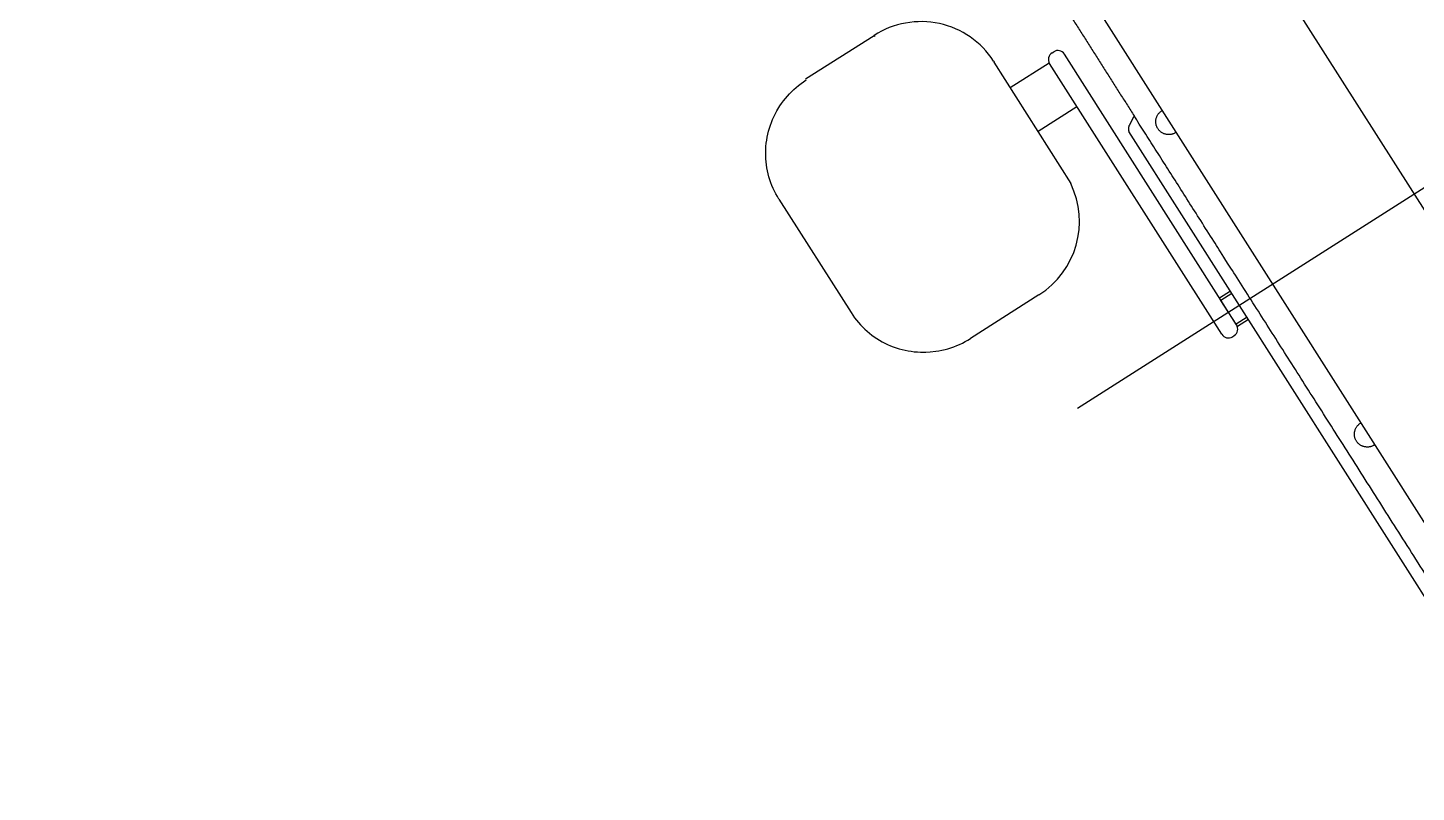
# Model space of a CAD drawing. Header units: millimetres. Extents: x 1145859089 to 1147511753, y -1047484727 to -1047247487.
# Drawn here: x 1146988300 to 1146988837, y -1047438348 to -1047438053 of the extents above; entities that cross this region are included whole.
import ezdxf
from ezdxf.xclip import XClip

# ---------------------------------------------------------------- set-up
doc = ezdxf.new("R2010")
doc.units = ezdxf.units.MM
doc.header["$LTSCALE"] = 100
doc.header["$MEASUREMENT"] = 0
doc.header["$XCLIPFRAME"] = 2
doc.linetypes.add('단지배치도$0$CENTER', pattern=[31, 30, -0.5, 0, -0.5])
doc.layers.get('0').update_dxf_attribs({"linetype": 'CONTINUOUS'})
doc.layers.add('XREF', color=135, linetype='CONTINUOUS')
doc.layers.add('단지배치도$0$W240910', color=135, linetype='CONTINUOUS')

# ---------------------------------------------------------------- blocks, each defined once
blk = doc.blocks.new('단지배치도$0$zw$9902')
at = {"layer": '단지배치도$0$W240910', "linetype": '단지배치도$0$CENTER', "ltscale": 50}
for p, q in [((59288.35, -67048.28), (58959.66, -66531.63)), ((59225.78, -66665.52), (58966.71, -66830.33))]:
    blk.add_line(p, q, dxfattribs=at)
at = {"layer": '단지배치도$0$W240910', "linetype": 'ByBlock', "ltscale": 20}
for p, q in [((58947.37, -66633.4), (59177.57, -66995.24)), ((58861.51, -66703.02), (58887.99, -66686.18)), ((58887.99, -66686.18), (58888.24, -66686.58)), ((58956.83, -66692.91), (58957.48, -66692.49)), ((58934.19, -66696.14), (58934.44, -66696.54)), ((58964.23, -66743.36), (58934.44, -66696.54)), ((58940.69, -66706.37), (58955.74, -66696.79)), ((59022.48, -66801.7), (58955.9, -66697.05)), ((59028.2, -66798.06), (58961.63, -66693.41)), ((58855.29, -66708.74), (58856.13, -66707.88)), ((58856.13, -66707.88), (58857, -66707.05)), ((58857, -66707.05), (58857.9, -66706.26)), ((58857.9, -66706.26), (58858.83, -66705.49)), ((58858.83, -66705.49), (58859.78, -66704.76)), ((58859.78, -66704.76), (58860.75, -66704.07)), ((58860.75, -66704.07), (58861.75, -66703.4)), ((58850.43, -66715.32), (58851.58, -66713.43)), ((58851.58, -66713.43), (58852.26, -66712.44)), ((58852.26, -66712.44), (58852.97, -66711.47)), ((58852.97, -66711.47), (58853.71, -66710.53)), ((58853.71, -66710.53), (58854.49, -66709.62)), ((58854.49, -66709.62), (58855.29, -66708.74)), ((58951.43, -66723.24), (58966.48, -66713.67)), ((58848.31, -66719.8), (58848.76, -66718.7)), ((58848.76, -66718.7), (58849.62, -66716.83)), ((58849.62, -66716.83), (58850.43, -66715.32)), ((58846.67, -66725.54), (58846.92, -66724.37)), ((58846.92, -66724.37), (58847.2, -66723.21)), ((58847.2, -66723.21), (58847.53, -66722.06)), ((58847.53, -66722.06), (58847.9, -66720.93)), ((58847.9, -66720.93), (58848.31, -66719.8)), ((59116.7, -66927.86), (58986.6, -66723.35)), ((58846.11, -66730.27), (58846.19, -66729.08)), ((58846.19, -66729.08), (58846.3, -66727.89)), ((58846.3, -66727.89), (58846.47, -66726.71)), ((58846.47, -66726.71), (58846.67, -66725.54)), ((58846.08, -66731.46), (58846.11, -66730.27)), ((58846.08, -66732.65), (58846.08, -66731.46)), ((58846.14, -66733.84), (58846.08, -66732.65)), ((58846.23, -66735.02), (58846.14, -66733.84)), ((58846.37, -66736.21), (58846.23, -66735.02)), ((58846.55, -66737.38), (58846.37, -66736.21)), ((58846.77, -66738.55), (58846.55, -66737.38)), ((58847.03, -66739.71), (58846.77, -66738.55)), ((58847.34, -66740.86), (58847.03, -66739.71)), ((58847.68, -66741.99), (58847.34, -66740.86)), ((58848.07, -66743.12), (58847.68, -66741.99)), ((58848.5, -66744.22), (58848.07, -66743.12)), ((58848.96, -66745.32), (58848.5, -66744.22)), ((58849.47, -66746.39), (58848.96, -66745.32)), ((58850.01, -66747.44), (58849.47, -66746.39)), ((58850.59, -66748.47), (58850.01, -66747.44)), ((58851.2, -66749.48), (58850.59, -66748.47)), ((58851.21, -66749.49), (58879.09, -66793.31)), ((58951.78, -66786.45), (58925.3, -66803.3)), ((59025.83, -66785.02), (59021.61, -66787.7)), ((59022.16, -66788.57), (59021.61, -66787.7)), ((59026.38, -66785.88), (59022.16, -66788.57)), ((59028.04, -66797.81), (59022.16, -66788.57)), ((58879.1, -66793.33), (58879.76, -66794.32)), ((58879.76, -66794.32), (58880.44, -66795.28)), ((58880.44, -66795.28), (58881.17, -66796.21)), ((58881.17, -66796.21), (58881.92, -66797.12)), ((58881.92, -66797.12), (58882.71, -66798.01)), ((58882.71, -66798.01), (58883.54, -66798.87)), ((58883.54, -66798.87), (58884.39, -66799.69)), ((58884.39, -66799.69), (58885.27, -66800.49)), ((59032.26, -66795.12), (59028.04, -66797.81)), ((59028.59, -66798.67), (59028.04, -66797.81)), ((59032.81, -66795.99), (59028.59, -66798.67)), ((58885.27, -66800.49), (58886.18, -66801.25)), ((58886.18, -66801.25), (58887.12, -66801.98)), ((58887.12, -66801.98), (58888.08, -66802.67)), ((58888.08, -66802.67), (58889.07, -66803.34)), ((58889.07, -66803.34), (58890.09, -66803.96)), ((58890.09, -66803.96), (58891.12, -66804.55)), ((58891.12, -66804.55), (58892.18, -66805.1)), ((58892.18, -66805.1), (58893.25, -66805.61)), ((58921.09, -66805.58), (58922.17, -66805.07)), ((58922.17, -66805.07), (58923.24, -66804.51)), ((58923.24, -66804.51), (58924.28, -66803.92)), ((58924.28, -66803.92), (58925.3, -66803.3)), ((59026.62, -66802.62), (59027.28, -66802.2)), ((58893.25, -66805.61), (58894.34, -66806.09)), ((58894.34, -66806.09), (58895.45, -66806.52)), ((58895.45, -66806.52), (58896.58, -66806.91)), ((58896.58, -66806.91), (58897.72, -66807.27)), ((58897.72, -66807.27), (58898.87, -66807.58)), ((58898.87, -66807.58), (58900.03, -66807.85)), ((58900.03, -66807.85), (58901.2, -66808.08)), ((58901.2, -66808.08), (58902.38, -66808.27)), ((58902.38, -66808.27), (58903.56, -66808.42)), ((58903.56, -66808.42), (58904.75, -66808.53)), ((58904.75, -66808.53), (58905.95, -66808.59)), ((58905.95, -66808.59), (58908, -66808.6)), ((58908, -66808.6), (58909.71, -66808.51)), ((58909.71, -66808.51), (58911.91, -66808.26)), ((58911.91, -66808.26), (58913.1, -66808.07)), ((58913.1, -66808.07), (58914.27, -66807.84)), ((58914.27, -66807.84), (58915.44, -66807.56)), ((58915.44, -66807.56), (58916.59, -66807.25)), ((58916.59, -66807.25), (58917.74, -66806.89)), ((58917.74, -66806.89), (58918.87, -66806.49)), ((58918.87, -66806.49), (58919.99, -66806.06)), ((58919.99, -66806.06), (58921.09, -66805.58))]:
    blk.add_line(p, q, dxfattribs=at)
at = {"layer": '단지배치도$0$W240910'}
for radius in [11431.38, 11931.38]:
    blk.add_arc((57394.29, -57699.4), radius, 251.62775, 321.418131, dxfattribs=at)
at = {"layer": '단지배치도$0$W240910', "linetype": 'ByBlock', "ltscale": 20}
for centre, start, end in [((58959.09, -66695.02), 32.4639, 122.4639), ((58958.44, -66695.44), 122.4639, 212.4639), ((59025.67, -66799.67), 302.4639, 32.4639), ((59025.01, -66800.09), 212.4639, 302.4639)]:
    blk.add_arc(centre, 3, start, end, dxfattribs=at)
for centre, major_axis, ratio, start_param, end_param in [((58905.81, -66714.19), (-28.38, -18.05), 0.987219, 3.141555, 4.712362), ((58933.94, -66758.42), (-28.39, -18.03), 0.987979, 1.571518, 3.03594)]:
    blk.add_ellipse(centre, major_axis=major_axis, ratio=ratio, start_param=start_param, end_param=end_param, dxfattribs=at)
for points in [[(58946.39, -66650.94), (58967.63, -66684.33), (58988.6, -66717.29)], [(58988.6, -66717.29), (58987.66, -66719.08), (58986.6, -66721.15)], [(59123.04, -66928.61), (59034.58, -66789.56), (58988.6, -66717.29)]]:
    blk.add_open_spline(points, degree=2, dxfattribs=at)
for points, weights in [([(58997.75, -66722.21), (58995.09, -66718), (58999.28, -66715.31)], [1, 0.709684276823, 1]), ([(58986.6, -66721.15), (58986.17, -66722.25), (58986.6, -66723.35)], [1, 0.930141413794, 1]), ([(59004.65, -66723.75), (59000.44, -66726.42), (58997.75, -66722.21)], [1, 0.708093794143, 1]), ([(59074.57, -66842.97), (59071.91, -66838.75), (59076.11, -66836.06)], [1, 0.709684285865, 1]), ([(59081.47, -66844.5), (59077.3, -66847.15), (59074.6, -66843.01)], [1, 0.711833891641, 1])]:
    blk.add_rational_spline(points, weights, degree=2, dxfattribs=at)
blk = doc.blocks.new('단지배치도')
blk.add_blockref('단지배치도$0$zw$9902', (141034.19, 142437.16))

msp = doc.modelspace()

# ---------------------------------------------------------------- block references
at = {"layer": 'XREF'}
ref = msp.add_blockref('단지배치도', (1146788705.034274, -1047513806.462535), dxfattribs=at)
XClip(ref).set_block_clipping_path([(72982.4064819524, 34919.7593965298), (360382.4067475507, 255319.7593436697)])

doc.saveas('drawing.dxf')
